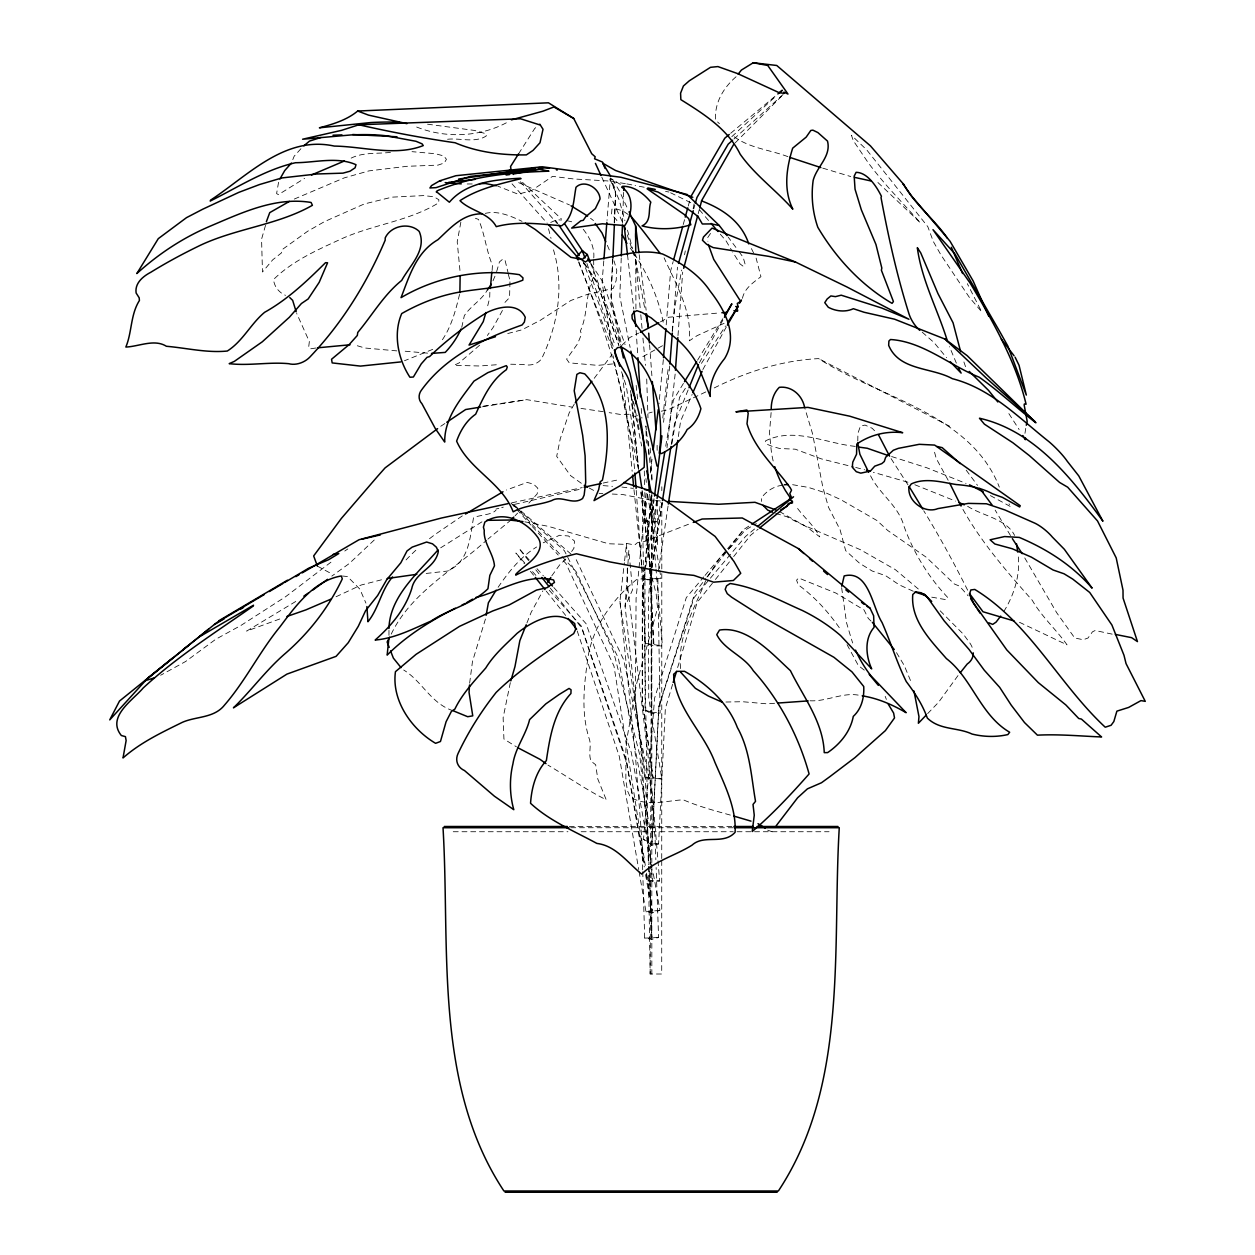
<?xml version="1.0" encoding="UTF-8"?>
<svg xmlns="http://www.w3.org/2000/svg" width="1255" height="1255" viewBox="0 0 1255 1255"><rect width="100%" height="100%" fill="white"/><g stroke="black" fill="none" stroke-linecap="round" stroke-linejoin="round"><path stroke-width="0.75" stroke-dasharray="5 3.75" d="M661.73 860.522L661.714 974.006L650.168 974.006L648.38 866.342M661.73 858.561L661.793 570.915M661.793 568.954L661.809 502.424M661.809 490.689L661.809 486.767M650.168 974.006L650.545 866.201M650.561 864.24L651.831 495.756M509.969 281.826L509.561 297.561L504.965 302.392M680.618 668.586C677.073 635.595 695.301 607.436 706.706 578.084M857.777 441.023L857.918 433.304L860.428 426.151L865.024 425.068L872.194 428.3L875.927 432.112M489.858 292.258L489.685 297.921L486.956 308.856M621.241 257.934L619.829 296.478L630.104 347.384M622.511 223.233L623.625 192.392M771.119 412.55L769.503 432.755L771.009 448.333A146.882 91.756 28.7 0 0 773.347 461.683M612.581 259.33L610.981 296.055L621.711 345.815M614.197 222.606L615.64 189.74L610.385 178.1L620.849 184.72M612.895 257.871L610.965 300.478L620.503 344.56M614.448 223.013L615.766 193.96L610.385 178.1L607.012 220.472M672.602 684.304L665.354 708.51L658.593 843.94L651.925 845.148L658.75 707.114L694.125 597.537L709.153 579.669M658.593 843.94L651.925 843.658L658.938 705.985L695.066 592.438L705.765 578.618M492.133 270.5L492.446 265.244C486.203 250.357 484.775 233.869 478.5 219.437L475.441 218.276M469.637 683.159L472.492 661.432L485.544 618.715M593.646 259.816L593.882 276.304C585.159 293.262 588.313 313.734 580.375 330.975L581.52 334.112L577.677 343.619L566.617 359.103L569.237 362.852L597.662 365.362L615.17 363.699M593.772 257.934C594.76 247.125 589.332 236.74 582.665 228.583M675.143 374.084L666.985 447.894M677.998 335.587L682.689 272.084M669.746 366.005L663.566 422.276M672.476 331.132L677.465 267.19M603.781 260.915L602.102 282.108L611.86 347.855M651.925 845.148L643.533 839.407L654.592 698.172L686.297 597.647L703.788 576.892M663.346 359.589L658.953 403.875M666.201 324.841L670.656 270.782L673.166 261.526M656.804 501.012L648.411 599.215L648.741 698.313L661.84 778.963L644.741 777.755L635.391 699.459L636.081 598.494L646.231 493.262M651.125 496.164L642.325 595.529L642.325 699.929L652.992 777.724L661.84 778.963M651.674 495.788L642.356 599.89L642.262 701.561L653.18 778.555M647.643 494.015L644.286 520.872L651.455 521.782L654.184 496.792M662.781 417.993L668.429 366.052M672.194 331.43L674.923 306.424L681.7 270.06M642.686 869.793L641.776 838.544L635.297 754.239L619.923 601.38L624.363 562.742M624.582 560.812L626.59 543.431L634.748 544.968L637.352 542.725L643.282 541.862L691.442 523.115M651.455 521.782L658.185 521.845L660.507 502.377M644.286 520.872L651.471 521.28L654.075 499.929M650.294 472.915L652.459 455.659M1024.959 433.336L1026.025 426.606M460.852 222.182L457.212 241.854L460.114 272.162M627.249 568.625L627.767 588.015L625.084 606.338L641.713 758.412L648.913 863.55M658.373 571.543L668.068 505.969M678.343 436.536L680.618 421.1L692.117 394.447M662.201 502.455L651.016 573.849L651.455 713.797L660.114 713.044L657.808 575.402M671.252 444.568L674.578 423.343L688.305 389.521M662.295 502.926L651.031 571.982L651.737 712.197L660.114 713.044M671.99 443.47L679.488 397.443L686.814 386.085M645.901 565.989L656.773 500.337M665.73 446.262L673.402 399.921L683.489 383.34M684.555 254.749L685.277 250.922M693.136 208.816L694.564 201.161M459.55 294.376C455.534 311.052 451 328.324 440.615 342.223M461.746 327.351L464.334 315.617C470.798 305.891 481.685 300.102 487.411 289.936M265.527 225.335L261.573 239.156L262.468 272.006L272.727 259.816L281.449 252.914L281.967 249.761L307.663 231.249L324.527 221.602L364.248 203.969L392.062 197.145L423.421 195.607L433.869 196.721L438.842 199.733L438.732 202.777C408.189 221.633 371.166 224.708 338.881 240.05C315.884 250.576 291.646 261.573 273.527 279.536C274.186 286.626 279.049 292.603 285.512 295.364M698.219 213.632L699.223 209.867M278.563 182.273L276.602 193.599L278.437 194.635L304.62 178.351M683.238 224.52L684.744 218.966M688.273 206.008L690.783 196.753M693.78 208.816L694.831 205.051M510.33 682.642L503.13 717.687L503.93 739.022L516.433 746.835M677.637 667.55L697.168 602.384L714.205 581.002M494.956 276.226L492.211 282.642M526.912 622.982L531.147 612.377L542.85 590.901M292.791 159.62L294.188 156.185L302.486 146.992M742.427 298.345C744.56 288.132 753.314 282.548 760.938 276.68L756.122 258.106M496.635 271.629L499.443 261.934L502.314 259.534L504.887 259.612L508.055 272.633M702.863 369.566L726.363 326.88M502.439 310.456L493.184 327.398L487.348 335.493M391.231 634.104C411.044 592.658 453.604 570.115 486.469 540.309M699.349 362.899L723.508 319.005M574.319 404.047L569.252 412.738L560.295 438.623L556.687 456.349L570.586 475.645L582.744 484.305M518.613 153.769L534.755 128.449L537.093 126.614M697.592 360.154L722.802 318.723M701.451 363.354L725.5 326.018M1003.78 611.562C1014.322 594.65 1020.801 573.849 1017.978 553.784M710.518 233.43L707.459 237.979L707.883 241.242M707.71 576.578L719.805 558.114L733.485 544.215L745.172 530.081L756.357 523.602M498.11 587.293C508.62 571.888 520.558 556.859 536.638 546.976M594.227 378.32L612.095 354.443M551.792 575.841L559.636 564.938L565.817 559.04M571.621 551.525L573.896 548.341L574.476 541.062L568.499 535.979L559.51 535.273L543.211 542.803M706.942 577.08L727.163 550.961M728.339 549.423L743.791 529.453L750.208 525.233M715.413 579.481L732.434 558.099M733.657 556.577L750.678 535.195L758.161 529.155M736.058 76.759C723.445 87.756 714.503 102.659 715.491 119.994L719.413 123.712M957.989 675.598L938.599 702.267L927.492 713.766M710.408 578.178L745.486 536.497L755.996 527.822M705.043 575.418L743.791 529.453M515.099 515.758L517.609 513.107M479.614 345.251L459.063 362.93L454.043 365.346L479.52 365.989L499.616 364.53M735.148 142.913L781.661 96.117M528.857 503.145L537.203 493.858L537.783 488.195L533.642 484.179L527.131 482.391L506.455 490.015M621.868 345.313L629.743 337.548L638.654 333.124M731.822 136.67L776.5 95.568M733.987 138.96L784.391 93.356M374.225 540.042L349.204 563.573L331.822 576.108M511.334 519.727L487.897 539.148M330.928 562.193L285.607 596.705L241.086 625.351L215.797 639.234L185.677 661.463L160.64 675.253M730.708 133.265L776.374 95.176M440.662 547.823L482.187 521.688M662.499 345.705L641.336 357.487M344.78 551.023L347.855 548.921M440.74 426.276L445.258 423.264M295.756 601.459L246.686 631.077L281.669 618.291M462.326 515.868L436.583 533.438A164.797 99.035 -20.3 0 0 427.924 539.948M660.444 321.876L668.821 317.217L718.189 313.044M550.725 222.449L556.749 219.766L561.565 220.017M351.165 158.114C363.589 151.886 378.445 154.036 391.921 152.216M432.708 349.376L404.455 360.75M294.282 199.059L344.152 177.912L368.97 170.884L406.997 166.303L437.964 165.127L444.286 162.993L446.435 159.307L443.846 155.965L435.438 153.738L412.032 151.667M705.796 391.937L668.115 409.757L660.507 411.373M714.236 387.936C746.772 371.637 782.241 360.358 818.637 358.616C878.626 397.678 970.476 413.146 999.309 487.097M336.042 596.753L361.079 585.05L383.92 579.167M724.104 323.319L697.027 335.697L689.324 340.811C692.07 310.628 675.927 284.195 664.115 257.824M506.314 122.817C477.951 137.799 442.639 138.411 413.507 125.72M639.062 871.488L645.98 911.805L652.067 912.903L659.957 910.283L652.616 869.872M501.718 507.648L503.271 507.145M648.662 413.13L652.208 412.079M642.748 871.739L644.693 938.128L651.894 939.289L658.593 937.485L656.13 867.519M782.587 485.199C773.959 486.234 766.429 491.066 761.299 497.984L761.565 501.42M507.742 333.532L521.923 329.83L540.466 320.198L570.884 300.478L587.199 294.439L613.256 288.368L616.142 280.618L616.77 270.327L614.024 260.852M495.96 509.059L498.831 508.353M518.942 510.314L513.624 504.604L581.52 488.885M511.789 502.816L582.226 487.599M603.169 483.065L616.503 480.179L620.174 481.34M637.477 415.656L633.995 416.362L628.99 414.276L620.519 414.464L609.177 412.644M641.885 566.225L643.282 579.779L651.988 579.794L660.977 578.053L659.691 570.429M482.5 406.777L526.786 399.655L571.998 407.106M315.711 348.027L309.75 348.937L308.761 346.458L309.342 341.611L296.682 313.405M643.282 579.779L660.977 578.053M483.677 406.055L526.786 399.655M485.261 213.381C497.984 210.338 510.675 215.97 522.033 221.351M645.98 911.805L659.957 910.283M426.198 573.441L447.627 571.041C469.276 561.456 469.982 537.454 473.527 517.719C479.802 514.754 492.086 515.083 495.992 510.142M644.693 938.128L658.593 937.485M774.586 703.286L767.182 703.851L742.458 701.718L722.033 702.094M810.024 700.776C827.108 701.733 843.47 691.536 860.412 695.537M646.529 873.166L647.753 880.9L659.659 880.963L652.396 793.866L623.672 659.785L575.323 557.785M447.58 139.258C460.209 137.815 474.861 143.243 486.156 136.042L486.422 133.909L474.641 130.457L425.884 123.963M644.741 777.755L652.992 777.724M641.682 567.652L645.447 643.329L653.635 645.948L662.389 645.917L656.036 569.143M467.205 183.967L472.46 183.967M569.284 826.496L731.994 826.496M570.743 827.72L735.101 827.751M453.228 831.736L567.95 831.736M581.175 831.736L733.202 831.736M737.046 831.736L829.053 831.736M647.753 880.9L659.659 880.963M510.691 364.217L523.366 364.53A17.335 13.523 13.4 0 0 542.254 357.393C558.459 323.1 564.75 283.473 552.467 246.717M660.381 500.933L652.537 500.525L623.327 494.643L612.142 494.031M599.09 493.309L602.824 493.513M427.61 353.141L401.741 350.929M603.122 485.622L612.503 486.344M396.862 350.882L364.876 348.012L354.349 344.858M651.471 521.28L658.185 521.845M342.458 576.014L347.51 576.547L359.903 589.191L365.927 603.122M645.447 643.329L662.389 645.917M621.884 487.066L633.367 488.383M524.857 521.829L548.341 526.347L608.534 543.76L624.755 544.341L626.59 543.431L627.045 560.875M580.94 408.393L603.514 411.734M625.319 183.607L607.232 180.893L574.006 178.994L552.545 176.359L531.571 190.587L518.111 194.211L497.67 186.085M792.627 484.697L808.455 487.426L826.653 493.199L840.693 499.584L877.072 520.605L887.709 530.473L926.316 557.283L954.396 584.014L959.51 586.132L968.154 595.827M931.759 597.176L945.141 599.514L948.011 597.788C928.512 577.175 913.53 552.812 903.945 526.049C898.203 504.871 878.343 493.529 869.668 473.888M644.192 187.23L635.077 185.489M665.558 191.388L668.931 192.031M626.904 183.905L633.242 185.144M855.267 446.372C825.649 443.407 794.148 426.747 765.55 440.85L766.068 443.862L772.076 446.341L779.59 448.49L795.231 449.18L821.115 458.812L853.824 467.048M1112.165 634.136L1095.176 630.496L1092.462 631.845L1087.991 638.026L1083.206 639.736L1074.719 637.979L1056.757 612.817L1023.154 555.165M855.706 467.456L864.664 469.778M567.135 220.692L571.715 221.79M907.961 482.234L873.355 472.288M730.363 815.091C714.471 810.652 698.455 806.385 683.285 799.827C665.589 800.69 646.843 807.153 630.23 797.035L627.422 790.634L625.869 780.296L625.869 749.643L626.998 738.332L636.724 683.253L657.557 608.142L656.177 594.023L652.898 580.861L646.607 578.084L636.411 579.684C611.53 599.984 590.556 629.806 587.309 662.546C583.716 687.505 581.394 713.311 588.924 737.815C592.093 745.501 587.873 753.518 591.121 761.267L595.654 764.719L597.788 779.01L606.228 799.796C585.96 789.615 567.386 776.578 547.964 765.111M891.599 456.538L926.755 467.754L966.052 483.426M822.762 168.139L850.765 176.547M644.945 571.778L645.07 710.126L651.737 712.197M775.716 513.42L786.76 516.684L798.117 522.739L860.365 549.69L895.317 569.629L919.727 590.195M767.699 830.183L772.045 831.736M914.832 484.744L955.526 501.09M1019.484 622.307L1067.032 644.85C1056.02 629.241 1041.681 616.77 1032.285 600.314C1006.118 570.915 979.873 540.67 961.001 505.922M787.873 156.64C768.876 149.392 747.823 148.216 731.461 134.63M967.605 506.283C982.288 515.805 1006.604 518.88 1014.589 535.43M518.66 182.634L569.488 204.941M913.264 591.231L899.255 584.861L885.732 575.747L872.147 570.994L859.628 563.307L845.65 550.631L840.05 529.626L828.441 507.145L822.809 487.128L812.565 433.775L804.596 407.404M670.609 192.799L692.211 203.42M643.533 839.407L651.925 843.658M949.737 426.292L818.637 358.616M990.383 495.6L1011.028 506.879L1008.989 503.82M317.405 566.13L332.779 574.429M453.133 710.754C431.171 703.773 422.072 681.214 403.718 670.029M589.207 488.022L594.148 490.674M779.512 511.569L806.698 526.927L819.766 536.873C813.962 525.296 803.514 517.06 796.172 506.518M645.07 710.126L651.455 713.797M628.128 214.432L622.778 210.887L615.358 208.628L611.938 209.083L611.53 214.417L616.691 220.127L618.009 223.594M590.54 218.292L593.458 220.535M864.271 670.123L858.373 665.574L846.686 643.972M513.624 504.604L519.507 509.671M520.966 510.942L572.374 555.259M922.19 332.151L933.987 342.505L946.552 357.691M877.92 182.508L920.495 222.888L888.76 187.952A119.413 12.864 44.7 0 1 867.723 162.005L853.29 140.654L851.47 135.242L866.781 149.957L927.822 226.7L933.328 241.54L940.889 254.843L969.189 297.137L981.645 311.758L967.307 283.677M516.213 507.632L510.377 502.408L515.554 508.102M517.688 508.934L564.405 550.71L618.307 657.84L650.294 830.324M522.488 182.336L561.487 219.029M871.017 621.052L868.319 618.448L864.02 609.946L836.034 593.129L798.698 578.022L796.58 580.124L798.258 584.83C815.311 597.255 829.461 613.162 841.289 630.59M940.183 610.824L963.369 634.199L968.609 641.368A23.923 17.241 22.8 0 1 972.311 647.737M520.276 511.742L576.155 571.7L613.428 651.172L639.736 754.851L651.298 867.629M516.84 509.53L531.069 525.17M532.371 526.598L558.224 555.055M563.401 560.75L565.989 563.589L613.993 666.123L645.321 865.417M524.857 563.071L515.868 553.047L524.37 563.699M532.544 571.653L536.403 575.951M549.235 590.274L581.316 626.072L626.37 760.028L644.788 865.228M512.024 183.842L547.258 223.28M529.249 559.981L518.927 548.404L528.575 560.64M536.999 568.672L543.462 575.92M553.8 587.497L586.085 623.704L631.296 752.482L651.22 862.169M520.339 181.771L557.032 223.359M705.263 216.676L708.761 220.739M720.323 234.214L726.143 241.007L731.649 250.373M699.302 209.601L704.071 215.264M530.441 571.307L534.097 575.872M546.239 591.105L565.676 615.452M535.822 569.817L540.654 575.935M550.317 588.171L581.708 627.955L626.747 763.495L644.27 866.923M735.901 247.408L728.214 237.148M966.193 470.17L977.535 485.371M1008.863 413.617L1019.138 429.555M739.132 251.722L743.211 257.463L745.078 264.13L743.478 266.484L740.152 264.005L732.638 252.004M630.198 248.004L633.148 252.145M634.136 253.526C648.004 274.657 658.546 297.78 663.283 322.739M908.008 484.901L890.501 457.714M555.636 220.362L557.785 223.547M584.595 263.425L596.392 280.979L618.778 344.937M583.622 263.032L597.443 283.661L618.919 345.784M590.917 263.723L602.478 281.277L625.068 344.654M896.509 652.647L904.18 665.401L911.883 683.818M1010.495 535.54L995.168 510.126M612.44 179.324L619.217 190.603L627.422 208.283M967.636 590.195C954.004 563.024 939.65 536.607 923.727 510.769M948.153 480.257L936.261 458.53L933.861 449.729M751.431 248.6L754.553 254.938M601.82 177.253L622.574 222.355M609.82 179.01L619.233 200.094L624.912 220.739M607.342 245.29L610.307 252.208M965.534 366.68L962.93 359.118M956.357 363.134L949.455 346.631M885.183 696.337L886.375 699.412M578.775 262.609L612.691 349M590.776 263.581L608.095 308.84L620.692 345.847M582.336 259.456L601.804 311.679L613.162 346.27M578.775 261.777C604.659 329.359 628.975 398.478 634.716 471.111M586.948 263.472L615.201 345.941M627.218 234.858L632.096 249.337M632.693 251.141L635.752 260.177L645.054 310.111M577.237 630.998L619.28 756.326L638.732 869.574M621.539 371.762L626.308 386.32L638.591 466.844M508.244 274.186L509.969 280.147M627.484 230.136L632.645 248.914M633.163 250.796L635.752 260.177L640.599 312.762M638.528 469.464L613.005 355.589M548.513 228.771L551.023 238.387M633.43 401.302L637.728 422.355M638.12 424.268L639.297 429.994M630.355 390.525L641.682 446.011M646.451 874.782L652.82 911.13M659.361 568.531L647.533 494.046M645.572 874.594L652.067 912.903M642.387 491.772L647.36 524.37L649.557 566.821M619.923 601.38L644.976 769.99L649.039 864.46M650.357 566.993L640.568 490.109M650.623 568.907L651.973 578.445M651.486 496.211L657.651 544.623L657.416 499.835M650.294 566.303L640.913 491.129M650.529 568.233L651.988 579.794M639.203 254.671L646.137 310.173M627.767 588.015L647.909 754.004L655.094 838.371L655.847 859.753M627.516 254.843L633.775 309.028M646.325 429.79L645.901 425.9L646.356 443.172M646.545 431.72L652.114 482.265M636.159 385.395L637.587 398.98M645.917 478.532L646.325 482.406M641.682 564.279L633.885 488.76M651.502 869.574L652.694 881.245M631.187 395.607L638.528 467.739M630.983 394.525L638.418 468.648M622.59 374.194L632.159 471.284M640.787 314.707L642.042 328.339M642.937 338.081L645.462 365.346M646.717 378.979L647.988 417.915M649.635 494.094L655.879 567.229M636.238 490.391L641.587 565.707M649.588 344.796L651.894 375.731M636.128 330.332L637.666 353.769M641.258 408.44L641.901 418.213M650.184 448.004L652.333 482.532M647.392 520.103L649.855 566.931M649.949 568.876L653.949 644.96M649.651 568.75L653.635 645.948M649.117 866.389L651.894 938.05M649.227 871.331L651.894 939.289M841.65 587.716L846.529 622.715L850.968 637.618A119.413 87.96 30.7 0 0 852.71 642.984M648.6 441.274L648.945 454.906M644.301 470.986L644.646 484.681M644.835 492.509L646.121 545.329M642.121 490.485L643.36 564.875M643.391 566.836L648.349 864.381M657.118 445.321L657.149 451.173M635.924 308.903L635.72 254.483M388.972 630.339L388.972 635.814M651.816 491.207L651.816 567.448M651.816 569.394L651.816 862.593M651.816 864.554L651.831 974.006M406.055 559.934A164.797 99.035 -20.3 0 1 418.182 548.121M628.833 550.459L625.084 606.338L632.551 589.85L628.833 550.459"/><path stroke-width="1.5" d="M388.972 628.504C389.646 596.423 418.339 572.609 438.011 549.925M771.229 409.256C771.15 401.318 773.551 393.003 779.324 387.324C791.889 385.85 802.337 395.466 804.596 407.404M621.303 256.004L622.433 225.163M623.704 190.462L623.845 186.619M612.895 257.871L614.37 224.959M486.14 615.264L488.383 602.792L496.086 590.211M469.527 685.01L469.041 692.352L472.759 715.852L467.691 716.715L453.133 710.754M675.425 370.241L677.857 337.517M669.903 364.06L672.319 333.061M603.937 258.985L606.855 222.386M663.503 357.659L665.887 328.7M841.791 586.211L844.176 575.935C868.884 569.519 872.507 607.671 882.014 622.433C890.658 641.948 896.823 662.389 906.251 681.543C914.832 692.854 922.535 704.62 927.335 718.08C939.885 730.3 957.487 727.131 972.06 734.05C983.842 736.952 995.999 737.25 1007.859 734.583L1009.648 732.245C980.281 715.052 972.186 678.484 946.395 658.577C930.692 640.505 910.534 620.378 912.762 594.525L915.711 591.874L921.468 592.831L927.32 597.286L944.215 620.927L968.97 649.353L984.249 670.186L999.717 687.395L1011.201 705.106L1024.504 722.551L1037.43 735.163C1059.063 734.065 1080.226 736.089 1101.592 736.967L1081.418 719.084L1078.72 718.488L1065.84 704.934L1038.309 682.626L1006.808 649.949L973.268 602.62L969.488 594.352L970.837 589.944L974.774 589.442C1029.665 622.966 1059.016 684.226 1105.231 727.21L1111.083 725.28L1113.828 721.562L1116.887 711.146L1128.637 707.428L1140.983 700.604L1145.266 701.357L1126.049 663.613L1123.994 655.298L1111.914 625.021L1089.716 592.47L1072.711 579.073L1064.052 573.786L1053.102 569.99L1031.406 557.157L1012.189 548.733L994.854 543.995L990.117 539.791L1004.596 536.56L1019.311 537.422C1046.905 549.078 1072.303 565.252 1092.101 588.14L1064.334 549.266L1052.349 537.062A17.335 4.518 39.5 0 0 1035.077 523.272L1004.941 509.969L986.43 503.773L968.389 503.381L937.83 508.62C924.778 514.048 907.459 501.278 908.934 487.395L911.256 483.944C925.327 477.324 941.815 482.265 956.435 484.571C969.001 485.528 981.394 487.803 992.627 493.811L1002.416 497.372L1019.64 506.973L1020.237 505.718L934.646 445.086L919.225 444.317L898.282 448.364L893.293 450.263L885.669 457.259L884.273 461.495L881.779 463.628L874.751 466.17L870.39 471.064L860.773 473.151L856.302 471.707L852.27 467.205L852.773 462.138L856.569 454.2L856.788 444.05C870.091 434.889 886.281 430.794 902.706 432.708L849.729 416.189L807.922 407.389L735.901 411.828L746.835 410.009L748.2 413.146L747.007 423.751C754.475 449.055 775.386 467.048 790.274 487.897L791.529 490.172L789.803 493.607L791.34 497.137L789.301 499.223L792.203 501.373L792.485 502.926L788.375 503.49L786.822 506.44L780.736 509.859M654.561 496.039L661.903 435.861M653.18 449.902L658.232 409.632M490.36 288.477L491.819 272.037M1025.555 438.011L1025.319 439.674L1022.872 435.548M737.673 309.985L737.501 311.24L733.924 310.691M668.35 504.039L677.763 440.395M662.499 500.525L670.954 446.498M657.087 498.408L664.774 452.051M459.879 292.635L460.146 275.676M1026.308 425.257L1027.155 421.288L1024.158 404.941L1024.409 403.937L1026.088 404.251C1015.875 361.471 992.893 321.421 970.492 283.646L932.983 229.665L954.898 253.855L1000.361 332.685L1007.812 346.004L1026.323 395.058L1019.044 365.299L1015.107 357.204M683.693 268.303L697.733 215.515M699.725 207.985L701.733 200.439L733.767 144.294M673.668 259.675L682.736 226.371M685.246 217.115L687.771 207.859M678.516 263.425L693.246 210.699M695.364 203.169L696.933 197.521L728.214 144.168L732.543 140.262M510.848 680.853L514.974 666.562L519.837 640.662L526.206 624.755M485.905 312.511L483.253 321.641L469.041 345.062L495.505 336.716M673.166 682.453L676.523 671.268M266.374 221.711L269.747 212.628L289.403 201.396M689.026 387.732L698.423 364.593M692.886 392.674L702.094 371.339M460.962 329.061C457.259 337.736 451.58 345.69 445.227 352.404L431.485 353.408M389.599 637.273L387.136 642.011L389.207 647.376M724.433 317.311L731.869 303.804L724.81 315.397M279.943 178.963L284.728 170.57L291.411 163.072M727.335 325.186L738.05 306.549L737.312 303.443L740.654 301.388L713.75 259.409L708.306 244.49M690.783 196.753L724.81 138.175L729.233 134.489M739.524 303.255L741.47 299.976M518.613 153.769L510.55 166.523L510.989 169.425L507.851 171.198L512.746 173.159L513.295 174.445M547.823 582.54L550.804 577.52M684.493 381.693L696.588 361.801M539.43 124.778L520.59 118.786L358.883 124.778L341.564 130.347L302.596 139.227L350.961 134.944A119.413 28.598 -11 0 1 386.728 135.885L415.97 141.282L422.057 143.839L423.264 145.596C395.152 156.593 363.605 146.49 334.301 146.082C284.979 135.242 248.035 175.496 210.589 200.141L210.213 201.051C237.948 187.277 265.213 169.503 295.505 162.726C315.334 162.601 337.297 156.389 355.996 164.703L355.087 167.809L350.02 171.213L342.976 173.143L316.856 173.99L281.951 177.928L259.518 184.548L238.795 192.376L202.714 209.224L186.509 217.648L158.287 238.654L136.842 273.559C158.961 253.526 183.81 237.164 211.593 225.571C242.921 212.252 276.147 196.674 311.099 202.463L312.401 205.302C278.155 224.896 236.473 228.285 200.502 245.211C183.497 253.416 166.852 262.358 150.788 272.272C142.976 276.367 134.662 283.175 136.12 292.995L139.18 297.796L139.43 300.478C130.41 314.738 132.073 332.199 125.845 347.055C139.054 346.506 154.239 338.662 166.397 346.27C186.634 348.027 206.997 353.079 227.328 351.024C242.843 341.172 250.827 323.696 264.648 312.291C287.787 299.38 307.083 280.947 325.531 262.672L327.586 262.781L319.162 282.391L308.165 298.957L301.42 303.522L289.372 317.248L262.311 341.784L234.371 361.362L229.194 363.652C249.102 366.005 268.915 361.801 288.791 363.699A17.335 12.205 -25.2 0 0 309.75 357.173C342.035 323.319 366.993 283.065 385.191 240.16L385.222 237.901C390.885 225.555 409.522 221.978 419.201 231.422C427.171 249.965 409.82 265.574 401.678 280.43C383.81 294.8 372.296 315.115 357.769 332.418L357.314 335.462L349.204 344.545L331.54 359.259L332.183 362.915L360.436 366.099L400.706 361.926M392.533 576.908C381.065 590.321 378.822 608.314 367.95 621.743L366.884 606.589M727.586 322.77L738.05 306.549L735.712 306.534M487.411 289.936L491.332 284.305M575.292 402.73L591.874 381.285M1000.69 616.095L996.078 622.119L992.689 624.394L988.877 622.841M776.28 825.649L797.631 797.756L807.42 788.846L821.492 782.744L829.916 776.61L854.922 757.644L885.387 730.614L894.517 717.938L893.623 713.06L888.179 703.992M738.191 74.076L741.407 70.06L753.251 62.75L776.751 65.48L870.39 145.831L903.631 184.297C914.989 204.628 934.504 219.358 947.447 238.277M960.31 672.68L967.26 663.973A23.923 17.241 22.8 0 0 973.268 652.867M511.334 519.727L513.844 517.076M926.316 714.989L918.378 723.272L918.974 716.605L913.969 691.034M578.116 260.005L576.798 256.428L582.32 250.686L587.309 254.53L590.07 261.777M795.482 262.028L712.071 228.096L703.475 237.022L702.455 240.238L706.581 244.239L713.154 247.596L768.719 256.365L795.482 262.028L846.811 286.909L908.949 319.256L881.606 307.977L841.211 295.192L835.438 296.635L830.873 295.945L827.139 299.004L824.77 302.659L828.3 307.271C835.846 311.318 845.462 312.401 853.353 308.714L864.146 312.275L894.548 319.194L945.125 339.132L967.166 355.667L1035.924 422.778C1018.323 409.491 998.666 390.87 979.198 377.19C949.643 365.378 922.896 341.533 890.501 339.509L888.901 341.062L888.666 345.36C899.255 370.884 931.602 367.182 952.341 378.681C990.885 388.548 1018.762 417.742 1048.96 441.697A21.319 3.373 45.4 0 1 1067.299 461.322L1078.751 475.88L1102.925 521.233C1071.723 477.888 1033.979 430.606 979.465 418.229L984.422 424.174L1012.895 442.764L1029.288 455.549L1059.597 482.453L1067.691 487.207L1097.529 520.966L1116.197 557.895L1123.005 590.195L1123.068 598.055L1137.454 641.603L1131.618 637.666L1115.319 634.403M587.309 254.53L582.336 259.456L570.915 257.322L535.148 229.414L525.312 223.186M779.386 92.917L782.273 90.266L777.849 93.952M303.883 145.815L309.483 141.109L320.966 137.454M757.502 526.582L793.537 496.807L751.823 524.182M605.114 168.468L602.447 162.036L594.572 158.789L595.184 156.781L591.717 153.738L573.723 118.472L548.466 102.816L357.691 111.036C346.788 120.072 332.873 124.229 319.398 127.806L370.79 122.551A119.413 41.321 -1.6 0 1 399.498 122.19M183.136 649.541L199.059 637.022L253.494 605.208L253.243 606.024C215.829 632.222 176.657 657.024 143.148 688.022C132.622 700.447 106.299 716.887 121.343 735.524L125.437 736.638L126.128 740.56L123.021 757.957C140.513 742.505 161.644 732.512 182.414 722.3C196.204 716.213 214.119 718.331 224.582 704.996C245.604 680.728 259.644 651.58 279.99 626.81C295.647 605.898 314.064 580.547 341.25 575.982L342.301 578.853C328.779 607.342 309.561 632.3 285.591 653.196C266.295 669.684 251.722 690.172 233.43 707.836L286.94 674.108L336.089 656.349L348.231 642.717L358.287 626.308L365.582 610.73L377.645 595.513L386.76 579.653L400.831 562.789L407.028 550.945L412.189 547.117L426.637 542.034L432.52 543.839L436.411 547.227L438.309 551.525C435.187 568.452 415.091 571.966 411.75 588.595C405.271 609.303 391.121 625.931 375.151 640.034C394.697 638.466 413.224 628.786 431.108 621.037C449.368 608.91 471.896 604.565 487.944 588.752L489.827 575.418L494.47 565.832C493.482 553.502 483.191 542.756 484.242 530.253L483.426 527.163L484.838 522.064C503.239 509.593 525.908 521.092 537.454 536.92A146.882 42.027 -9.9 0 1 537.171 553.973C531.618 562.507 522.629 566.962 515.899 574.178L515.758 575.135C534.959 565.409 555.589 558.852 576.453 553.769L610.024 561.942L668.899 572.829L693.889 575.386L713.609 582.179L733.375 580.5L740.748 573.284L734.018 561.534L715.099 536.403L671.3 504.385L647.753 489.936L623.845 482.485M198.949 636.96L208.769 629.006M759.652 527.947L792.548 501.341M172.531 658.106L147.855 678.029L109.734 719.884L119.507 701.043L216.393 622.857L264.303 594.525M189.38 644.803L144.827 680.806L154.365 677.873M437.618 428.645L385.081 467.895L377.692 476.225L341.376 518.409L313.656 555.934L317.405 566.13M312.824 590.038L327.586 579.324M303.851 596.125L308.338 593.082M446.764 422.26L465.668 409.522L480.618 407.091M507.993 503.647L441.352 518.048L359.008 539.744L302.188 572.892M269.354 591.529L282.814 583.559M284.493 582.555L308.856 568.107L328.653 559.683L338.772 553.565L333.281 554.302M218.715 620.833L287.426 580.218M466.782 602.573L472.555 599.153M214.48 624.519L224.19 618.793M295.866 576.625L298.988 574.79M240.301 609.318L243.533 607.42M465.495 514.032L503.004 491.772M658.765 322.817L640.332 332.324M455.283 608.22C430.653 620.786 406.777 635.422 387.152 655.11L388.972 637.65M475.77 597.521C501.325 591.199 526.88 573.017 553.612 579.983L554.459 582.43L546.96 587.716L536.434 590.101L509.232 604.926L492.729 610.965L459.534 626.355L416.111 654.31L395.451 671.676C391.435 700.447 411.546 729.265 435.611 743.321L440.458 741.501L446.09 721.735L451.486 711.24L454.843 709.138C462.358 693.56 474.484 680.9 485.763 668.005C494.062 654.451 505.796 644.458 517.076 633.351C532.387 621.052 557.204 607.797 574.743 623.641L575.606 629.461L573.708 633.602C547.023 651.816 519.445 669.637 496.149 692.431C481.198 711.334 468.225 731.916 457.981 753.69A17.335 14.15 -19.8 0 0 464.476 770.539L494.392 796.188L513.797 809.695C509.656 795.043 509.326 778.743 512.934 763.856C515.334 747.886 526.002 734.74 529.594 719.617L545.784 703.914L559.181 694.47L569.048 688.446L571.056 689.779L570.931 693.497C553.926 712.009 549.894 736.795 546.364 760.593C535.665 772.154 531.555 788.203 530.551 803.278C549.502 820.974 574.304 831.108 596.862 843.423C615.907 845.697 627.704 862.875 641.697 874.108C655.486 860.553 675.676 855.471 692.085 845.117C704.086 834.073 723.351 845.305 735.101 832.3C736.387 807.734 724.402 784.312 714.864 762.193C703.49 731.775 675.268 707.804 673.637 674.217L677.198 671.362L684.555 671.331C707.051 683.85 727.978 702.973 737.36 727.508C750.176 750.412 751.18 776.531 755.526 801.349L753.016 804.424L754.255 815.217L752.231 831.5C772.845 813.899 791.121 794.242 809.099 773.959C798.698 736.293 779.528 699.898 753.314 670.766C743.995 655.8 724.464 650.074 716.762 634.638L719.523 630.073C747.023 625.618 771.935 653.651 790.43 670.672C803.451 697.168 823.155 721.907 824.237 752.639L827.641 752.608C840.16 744.058 850.451 731.555 853.29 716.385C861.652 708.746 864.287 697.466 863.738 686.516L851.972 671.864L833.9 657.275L762.146 616.644L731.649 597.223L727.241 593.678L725.186 589.411L726.598 585.787L730.143 583.528C755.698 587.23 778.869 600.204 802.227 610.432A119.413 71.378 21.2 0 1 840.63 635.61L871.692 668.899C865.824 655.926 864.177 638.811 874.06 627.375L873.637 615.766L870.013 608.173L798.431 548.608L742.285 517.986L702.141 519.021L693.231 522.425M727.116 235.673L719.272 225.508L687.065 194.462L620.849 177.269L542.317 166.79L455.894 175.716L439.658 180.846L431.5 185.614L429.932 187.968L436.065 187.638L470.358 176.39L542.678 168.766M311.475 174.978L344.419 160.985M461.997 605.02L465.354 603.42M331.147 599.043L305.891 609.883L286.924 616.487M511.428 119.868L542.929 111.193L553.941 106.957L573.723 118.472M362.052 539.164L380.391 534.897M584.14 487.175L601.27 483.473M387.168 578.524L416.833 574.304M514.032 173.912L539.65 169.221L548.937 171.198C512.181 172.374 474.829 175.527 440.348 189.505A10.668 1.945 -11.4 0 0 437.509 192.548L449.368 202.228C466.436 182.038 495.678 179.575 520.448 178.241L521.045 178.634C500.133 183.858 478.108 188.658 459.989 200.675C470.672 211.216 488.697 212.597 496.274 226.653C517.797 220.833 540.042 224.018 561.644 225.79C573.676 217.052 573.441 200.549 575.998 187.277C584.359 178.932 599.639 188.172 600.047 198.949L595.388 208.597L585.724 216.707L583.261 220.315L580.845 220.802L571.668 228.081L602.447 223.782L624.802 225.555C632.363 214.574 634.701 195.498 621.664 187.199L622.543 186.32C633.822 185.897 644.097 193.772 650.827 202.18C647.878 209.977 651.957 221.335 642.058 225.9C657.761 230.01 675.535 229.555 690.846 224.771L688.65 218.574L684.148 214.417L647.078 188.768L657.934 192.031L686.093 208.063A73.449 11.107 22.1 0 1 698.376 217.193L702.329 223.986L711.507 223.923L719.272 225.508M523.476 169.754L458.624 179.057M525.202 169.488L535.258 168.029M538.787 167.558L549.502 168.233M506.126 175.025L509.608 174.555M474.908 179.402L448.678 182.32M481.7 213.821C462.781 213.727 450.576 227.955 437.932 239.705C416.158 252.318 409.397 276.006 401.067 297.639C436.301 276.822 479.253 268.413 519.413 274.672L522.974 277.857L522.802 280.179C503.349 288.007 481.089 288.305 460.193 291.991C439.627 295.458 419.798 303.271 401.726 313.562C392.878 333.908 398.086 359.197 409.93 377.253L413.381 377.018L421.288 363.825L426.998 357.361L429.571 356.577C446.764 339.901 466.107 325.343 486.391 312.809C498.157 306.753 518.268 302.079 525.249 317.295L524.37 322.049L522.127 324.951C484.163 338.442 446.043 356.279 421.617 389.897A11.624 10.715 -20.8 0 0 421.931 403.702L435.265 428.504L444.709 442.074C444.333 418.025 460.679 398.98 473.998 381.096L487.897 372.625L506.298 365.644L507.287 367.009L506.377 369.692C490.925 380.469 483.206 397.71 475.661 414.213C466.311 420.629 460.35 430.794 456.616 441.132C469.354 469.998 501.812 482.312 513.185 511.836C524.731 505.106 539.179 505.31 551.776 500.557C561.518 494.799 572.704 505.687 582.602 498.502L584.14 495.082L585.709 482.124L585.097 455.753L582.665 435.312L574.21 390.791L576.861 374.398L579.888 372.751L584.72 373.865C611.954 402.086 609.867 444.49 602.431 480.085L600.141 481.842L598.698 489.607L594.023 500.62L620.378 485.622L644.16 467.346C645.525 439.234 640.128 410.416 630.026 384.14C627.688 371.653 615.703 363.072 614.652 350.678L617.554 347.604L621.837 347.259C656.804 366.507 664.319 417.319 659.236 453.212L661.573 453.526C672.272 448.333 681.81 440.301 687.144 429.524C694.486 424.77 698.768 416.974 700.902 408.675C688.383 371.825 652.192 350.976 632.222 318.801L631.955 315.036L633.869 312.181L636.881 310.691L641.854 312.432L651.188 317.892L678.673 340.654A80.006 62.86 41 0 1 698.047 365.597L710.299 396.47C709.138 382.289 715.868 369.315 724.59 358.601C738.693 335.352 724.794 309.86 710.032 290.972C698.753 273.966 680.477 262.311 662.436 253.965C636.944 247.58 612.66 258.797 587.638 260.507L585.301 262.013L576.798 256.428M317.405 347.839L350.004 344.78M721.845 312.746L727.351 312.307M778.288 703.02L808.142 700.902M784.344 484.744L788.25 484.493M341.972 134.897L333.014 135.211M479.52 183.701L485.403 183.497L496.4 185.724M439.658 180.846L441.258 180.846M444.223 826.496L567.386 826.496M733.893 826.496L753.314 826.496M757.079 826.496L838.042 826.496M568.844 827.72L443.015 827.72C450.2 948.074 433.524 1084.634 503.914 1190.995L778.367 1190.995C848.756 1084.634 832.081 948.074 839.266 827.72L734.457 827.72M505.106 1192.25L777.159 1192.25M352.686 134.505L397.019 136.779M445.196 182.618L461.26 183.873M668.209 501.341L718.503 504.259L754.961 502.298L776.139 510.016M644.866 489.701L647.753 489.936M486.799 520.339L509.765 520.025L522.974 521.594M859.063 447.141L867.252 448.255L887.897 455.44M406.918 123.665L368.499 115.115L357.691 111.036M862.201 695.835C877.81 698.266 892.572 704.73 906.126 712.699L870.797 675.676A119.413 87.96 30.7 0 1 855.549 650.121M647.831 187.936L655.251 189.395M753.251 62.75L767.746 65.48L787.983 94.047L783.967 92.117L784.391 93.356L779.198 92.713L737.501 73.543L717.907 66.578L710.503 67.315L689.293 80.806L683.41 85.983L680.587 93.168L680.853 99.647C703.804 113.985 727.727 128.951 740.168 154.177C754.898 175.12 775.982 190.101 792.831 209.177C783.183 189.489 786.509 167.919 792.674 148.168L806.165 137.14L810.824 130.457L812.895 130.159L817.915 132.591L827.516 141.109C831.39 156.546 816.723 166.507 813.162 180.438C810.965 196.219 812.628 212.315 817.821 227.296C835.971 258.028 861.103 285.167 892.054 303.349L893.419 301.545L881.387 270.217L881.826 268.068L875.943 244.458L861.354 209.852L855.047 189.223L854.169 176.139L856.114 172.327C867.456 172.421 876.633 186.556 881.418 196.298L881.026 197.6C888.383 236.96 897.074 276.226 909.2 314.487A17.335 7.201 57.4 0 0 919.774 330.347M854.467 177.347L870.892 180.94M358.883 124.778C390.713 132.026 422.81 138.113 455.11 142.756C477.527 152.31 502.141 155.291 526.363 154.883L533.046 150.396L539.995 142.741L543.023 129.281L539.823 124.167M936.936 446.451L942.176 447.643L960.169 463.581M1013.962 620.927L983.01 611.765L969.472 593.537M926.096 595.654L915.02 592.031M733.798 816.079L751.023 821.147M866.405 470.28L869.872 471.284M820.88 167.59L789.646 157.33M758.004 823.656L765.221 828.08M692.807 197.27L615.562 170.507L602.761 163.197L610.51 176.092M959.04 502.596L964.295 504.839M772.5 512.166L767.684 510.079L763.056 505.341M722.033 702.094L708.369 696.039L695.364 688.305L680.602 672.131M556.31 169.754L557.142 170.147M701.529 200.878C722.66 208.879 741.438 221.649 748.78 243.909M969.535 484.838L983.434 492.023M584.265 485.387L587.56 487.144M571.025 205.789L587.607 216.033M866.97 606.306L870.013 608.173M518.001 747.807L539.948 759.306L546.003 763.636M903.631 184.297L902.973 183.795L911.679 196.141L950.035 241.227L973.08 280.838L988.783 316.291M861.542 602.337L864.146 604.361M630.92 216.456C641.289 227.798 650.514 240.976 660.099 253.385M845.792 589.85L848.662 592.219M1035.218 421.758L986.508 378.257L945.125 339.132M923.947 593.819L931.712 601.459M823.547 571.025L827.563 574.555M809.522 558.585L812.362 561.095M798.431 548.608L803.843 553.533M289.748 297.561L292.666 300.369L296.196 311.836M872.366 622.355L894.25 649.541M869.213 674.359L878.343 685.356M950.333 361.817L961.126 373.096L958.428 368.06M548.561 224.739L575.951 255.408L577.363 259.016M544.748 577.363L552.498 586.054M969.284 371.449L988.532 390.383L997.835 401.961M711.083 223.437L718.017 231.532M401.035 667.613L393.364 658.106L390.587 650.953M535.305 577.394L545.031 589.583M568.107 618.495L576.61 629.163M541.862 577.457L549.11 586.65M1014.071 355.777L1001.333 339.179M979.81 488.415L992.219 505.232M977.159 608.879L980.265 613.366M909.091 486.485L922.833 509.106M790.838 498.627L785.52 490.752A146.882 91.756 28.7 0 1 774.774 466.687M558.852 225.147L579.23 255.455M564.64 223.814L583.559 252.553M587.764 258.938L589.866 262.122M1012.361 538.646L1022.182 553.659M970.617 598.604L976.217 607.42M949.8 483.332L961.001 505.922M595.215 223.516L602.008 232.975L605.82 241.791M878.422 434.654L889.607 456.177M622.292 234.952L626.92 243.454M868.68 472.272L859.879 454.232L857.745 442.968M629.069 211.813L635.626 225.947L638.968 252.741M962.601 273.527L951.321 247.266M595.435 163.385L601.019 175.527M947.556 341.564C937.987 310.032 921.688 280.587 917.327 247.674L920.762 252.945L937.94 293.56L953.063 322.786L960.655 351.698M582.32 250.686L584.956 257.997M621.319 347.698L630.151 373.598L636.238 404.079M625.382 229.43L624.174 225.822L627.516 254.843M614.354 349.91L619.735 366.287M657.008 466.06L630.873 351.149M620.911 346.474L623.406 357.973M646.764 470.892L651.063 491.929M639.281 419.327L646.137 453.62L649.478 492.164M645.776 313.954L648.286 327.398L646.607 314.001M1016.472 543.65L1017.742 552.059M639.172 470.688L641.807 487.944M633.995 310.973L635.783 326.441M632.551 475.174L633.697 486.83M634.873 473.041L636.097 488.462M648.71 333.203L649.431 342.866M652.333 381.536L655.957 429.869M637.932 357.675L640.489 396.721M635.658 233.555L635.673 237.368M635.626 225.947L635.705 251.69"/></g></svg>
